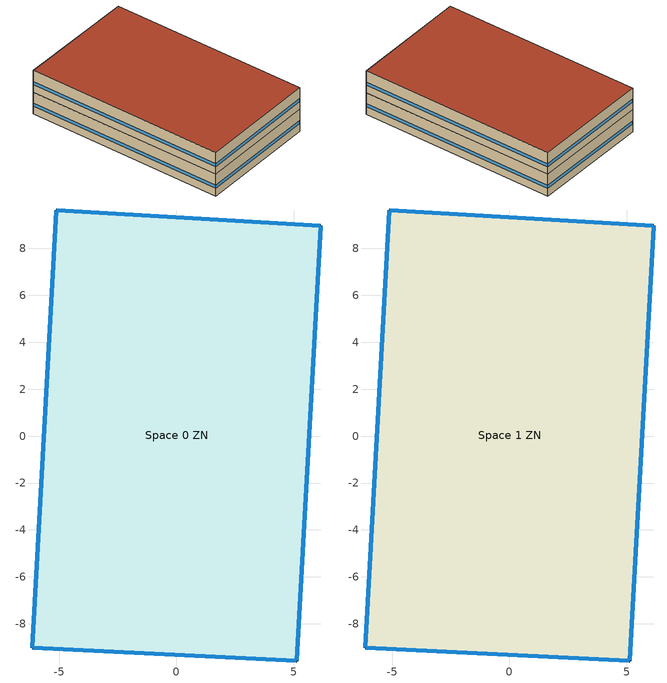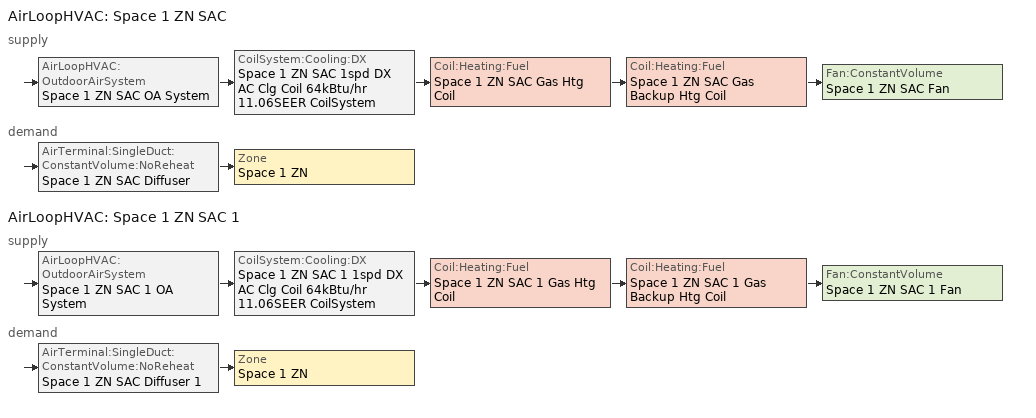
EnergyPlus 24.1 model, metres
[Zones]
Space 0 ZN
 floor ground (Foundation F 126 Perim 5986 Area 21045): 5.13,-9.59 -6.15,-9.03 -5.11,9.64 6.16,8.97 z0
 wall outside (Typical Insulated Steel Framed Exterior Wall R-6.9): -6.15,-9.03 5.13,-9.59 6.16,8.97 -5.11,9.64 -6.15,-9.03 z0:2.18
 window (U 0.62 SHGC 0.41 Simple Glazing Window U-0.62 SHGC 0.41): -6.12,-9.03 5.1,-9.58 / -5.12,9.61 -6.15,-9 / 6.13,8.97 -5.09,9.64 / 5.13,-9.56 6.16,8.95 z0.76:1.07
 roof outside (Typical IEAD Roof R-16.67): 6.16,8.97 -5.11,9.64 -6.15,-9.03 5.13,-9.59 z2.18
Space 1 ZN
 floor ground (Foundation F 126 Perim 5986 Area 21045): 5.13,-9.59 -6.15,-9.03 -5.11,9.64 6.16,8.97 z2.18
 wall outside (Typical Insulated Steel Framed Exterior Wall R-6.9): -6.15,-9.03 5.13,-9.59 6.16,8.97 -5.11,9.64 -6.15,-9.03 z2.18:4.36
 window (U 0.62 SHGC 0.41 Simple Glazing Window U-0.62 SHGC 0.41): -6.12,-9.03 5.1,-9.58 / -5.12,9.61 -6.15,-9 / 6.13,8.97 -5.09,9.64 / 5.13,-9.56 6.16,8.95 z2.94:3.25
 roof outside (Typical IEAD Roof R-16.67): 6.16,8.97 -5.11,9.64 -6.15,-9.03 5.13,-9.59 z4.36
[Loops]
AirLoopHVAC 'Space 1 ZN SAC'
 supply: AirLoopHVAC:OutdoorAirSystem 'Space 1 ZN SAC OA System' > CoilSystem:Cooling:DX 'Space 1 ZN SAC 1spd DX AC Clg Coil 64kBtu/hr 11.06SEER CoilSystem' > Coil:Heating:Fuel 'Space 1 ZN SAC Gas Htg Coil' > Coil:Heating:Fuel 'Space 1 ZN SAC Gas Backup Htg Coil' > Fan:ConstantVolume 'Space 1 ZN SAC Fan'
 demand: AirTerminal:SingleDuct:ConstantVolume:NoReheat 'Space 1 ZN SAC Diffuser' > Zone 'Space 1 ZN'
AirLoopHVAC 'Space 1 ZN SAC 1'
 supply: AirLoopHVAC:OutdoorAirSystem 'Space 1 ZN SAC 1 OA System' > CoilSystem:Cooling:DX 'Space 1 ZN SAC 1 1spd DX AC Clg Coil 64kBtu/hr 11.06SEER CoilSystem' > Coil:Heating:Fuel 'Space 1 ZN SAC 1 Gas Htg Coil' > Coil:Heating:Fuel 'Space 1 ZN SAC 1 Gas Backup Htg Coil' > Fan:ConstantVolume 'Space 1 ZN SAC 1 Fan'
 demand: AirTerminal:SingleDuct:ConstantVolume:NoReheat 'Space 1 ZN SAC Diffuser 1' > Zone 'Space 1 ZN'
[Building]
-MidriseApartment-ASHRAE 169-2006-6A created: 2020-12-21 03:40:46 +0000: Terrain=City
[Site:GroundTemperature:FCfactorMethod]
January ground temperature=8.7; February ground temperature=2.8; March ground temperature=-1.5; April ground temperature=-7.2; May ground temperature=-5.6; June ground temperature=-0.5; July ground temperature=7.8; August ground temperature=13.8; September ground temperature=19.3; October ground temperature=21.1; November ground temperature=19.8; December ground temperature=15.1
[Site:Location]
Burlington International Ap_VT_USA: Elevation=101; Latitude=44.47; Longitude=-73.15; Time zone=-5
[Site:WaterMainsTemperature]
Annual average outdoor air temperature=7.8; Calculation method=Correlation; Maximum difference in monthly average outdoor air temperatures=28.3
[SizingPeriod:DesignDay] Barometric pressure=100118; Day of month=21; Daylight saving time indicator=No; Dry bulb temperature range modifier type=DefaultMultipliers; Humidity condition type=WetBulb; Rain indicator=No; Snow indicator=No
Name | Ashrae clear sky optical depth for beam irradiance taub | Ashrae clear sky optical depth for diffuse irradiance taud | Daily dry bulb temperature range | Day type | Maximum dry bulb temperature | Month | Solar model indicator | Wetbulb or dewpoint at maximum dry bulb | Wind direction | Wind speed | Sky clearness
Burlington International Ap Ann Clg .4% Condns DB=>MWB | 0.459 | 2.002 | 10.7 | SummerDesignDay | 31.3 | 7 | ASHRAETau | 21.7 | 170 | 4.5
Burlington International Ap Ann Htg 99.6% Condns DB |  |  | 0 | WinterDesignDay | -22.4 | 1 | ASHRAEClearSky | -22.4 | 60 | 3 | 0
[Construction]
InteriorFurnishings: Std Wood 6inch
Typical IEAD Roof R-16.67: Roof Membrane, Typical Insulation R-15.55, Metal Roof Surface
Typical Insulated Steel Framed Exterior Wall R-6.9: 25mm Stucco, 5/8 in. Gypsum Board, Typical Insulation R-4.72, 5/8 in. Gypsum Board
U 0.62 SHGC 0.41 Simple Glazing Window U-0.62 SHGC 0.41: U 0.62 SHGC 0.41 Simple Glazing U-1.23 SHGC 0.41
[Construction:FfactorGroundFloor]
Foundation F 126 Perim 5986 Area 21045: Area=210.452; F factor=1.26344; Perimeterexposed=59.8625
[Material] Solar absorptance=0.7; Thermal absorptance=0.9; Visible absorptance=0.7
Name | Conductivity | Density | Roughness | Specific heat | Thickness
5/8 in. Gypsum Board | 0.16 | 800 | MediumSmooth | 1090 | 0.0159
25mm Stucco | 0.72 | 1856 | Smooth | 840 | 0.0254
Metal Roof Surface | 45.28 | 7824 | Smooth | 500 | 0.0008
Roof Membrane | 0.16 | 1121.29 | VeryRough | 1460 | 0.0095
Std Wood 6inch | 0.12 | 540 | MediumSmooth | 1210 | 0.15
[Material:NoMass] Roughness=Smooth; Solar absorptance=0.7; Thermal absorptance=0.9; Visible absorptance=0.7
Name | Thermal resistance
Typical Insulation R-4.72 | 0.830832
Typical Insulation R-15.55 | 2.73841
[WindowMaterial:SimpleGlazingSystem]
U 0.62 SHGC 0.41 Simple Glazing U-1.23 SHGC 0.41: Solar heat gain coefficient=0.41; U factor=7; Visible transmittance=0.32
[AirLoopHVAC] Design return air flow fraction of supply air flow=1; Design supply air flow rate=Autosize
Space 1 ZN SAC; Space 1 ZN SAC 1
[AirTerminal:SingleDuct:ConstantVolume:NoReheat] Availability schedule=Always On Discrete; Maximum air flow rate=Autosize
Space 1 ZN SAC Diffuser; Space 1 ZN SAC Diffuser 1
[AvailabilityManager:NightCycle] Applicability schedule=Always On Discrete; Control type=CycleOnAny; Cycling run time=3600; Cycling run time control type=FixedRunTime; Fan schedule=ApartmentMidRise All On; Thermostat tolerance=1
Availability Manager Night Cycle 1; Availability Manager Night Cycle 2
[AvailabilityManager:Scheduled] Schedule=Always On Discrete
Space 1 ZN SAC 1 OA System Availability Manager; Space 1 ZN SAC OA System Availability Manager
[Coil:Cooling:DX:SingleSpeed] 2017 rated evaporator fan power per volume flow rate=773.3; Availability schedule=Always On Discrete; Basin heater capacity=0; Basin heater setpoint temperature=10; Condenser type=AirCooled; Crankcase heater capacity=0; Energy input ratio function of flow fraction curve=DOE Ref DX Clg Coil Cool-EIR-fFlow; Energy input ratio function of temperature curve=DOE Ref DX Clg Coil Cool-EIR-fT; Evaporative condenser air flow rate=Autosize; Evaporative condenser effectiveness=0; Evaporative condenser pump rated power consumption=Autosize; Gross rated cooling cop=3.47821; Gross rated sensible heat ratio=Autosize; Gross rated total cooling capacity=Autosize; Maximum outdoor dry bulb temperature for crankcase heater operation=0; Minimum outdoor dry bulb temperature for compressor operation=-25; Part load fraction correlation curve=DOE Ref DX Clg Coil Cool-PLF-fPLR; Rated air flow rate=Autosize; Total cooling capacity function of flow fraction curve=DOE Ref DX Clg Coil Cool-CAP-fFlow; Total cooling capacity function of temperature curve=DOE Ref DX Clg Coil Cool-Cap-fT
Space 1 ZN SAC 1 1spd DX AC Clg Coil 64kBtu/hr 11.06SEER; Space 1 ZN SAC 1spd DX AC Clg Coil 64kBtu/hr 11.06SEER
[Coil:Heating:Fuel] Availability schedule=Always On Discrete; Burner efficiency=0.8; Fuel type=NaturalGas; Nominal capacity=Autosize; Off cycle parasitic fuel load=0; On cycle parasitic electric load=0
Name | Part load fraction correlation curve
Space 1 ZN SAC 1 Gas Backup Htg Coil; Space 1 ZN SAC Gas Backup Htg Coil
Space 1 ZN SAC 1 Gas Htg Coil | Curve Cubic 2
Space 1 ZN SAC Gas Htg Coil | Curve Cubic 1
[CoilSystem:Cooling:DX] Availability schedule=Always On Discrete
Name | Cooling coil
Space 1 ZN SAC 1 1spd DX AC Clg Coil 64kBtu/hr 11.06SEER CoilSystem | Space 1 ZN SAC 1 1spd DX AC Clg Coil 64kBtu/hr 11.06SEER
Space 1 ZN SAC 1spd DX AC Clg Coil 64kBtu/hr 11.06SEER CoilSystem | Space 1 ZN SAC 1spd DX AC Clg Coil 64kBtu/hr 11.06SEER
[Controller:MechanicalVentilation] Availability schedule=Always On Discrete; Demand controlled ventilation=No; System outdoor air method=ZoneSum; Zone or zonelist name 1=Space 1 ZN; Design specification outdoor air object name 1=Space Type 1 Ventilation
Controller Mechanical Ventilation 1; Controller Mechanical Ventilation 2
[Controller:OutdoorAir] Control high indoor humidity based on outdoor humidity ratio=Yes; Economizer control action type=ModulateFlow; Economizer control type=NoEconomizer; Economizer maximum limit dry bulb temperature=28; Economizer maximum limit enthalpy=64000; Heat recovery bypass control type=BypassWhenWithinEconomizerLimits; High humidity control=No; Lockout type=LockoutWithCompressor; Maximum outdoor air flow rate=Autosize; Minimum limit type=FixedMinimum; Minimum outdoor air flow rate=Autosize; Minimum outdoor air schedule=Always On Discrete
Name | Mechanical ventilation controller
Space 1 ZN SAC 1 OA System Controller | Controller Mechanical Ventilation 2
Space 1 ZN SAC OA System Controller | Controller Mechanical Ventilation 1
[DesignSpecification:OutdoorAir]
Space Type 1 Ventilation: Outdoor air flow air changes per hour=0; Outdoor air flow per person=0.0169901; Outdoor air flow per zone=0; Outdoor air flow per zone floor area=0; Outdoor air method=Sum
[Exterior:Lights]
NonDimming Exterior Lights Def: Control option=AstronomicalClock; Design level=164; End use subcategory=General; Schedule=ApartmentMidRise Exterior_Lgt_ALWAYS_ON
[Fan:ConstantVolume] Availability schedule=ApartmentMidRise All On; End use subcategory=CAV System Fans; Fan total efficiency=0.546; Maximum flow rate=Autosize; Motor efficiency=0.84; Motor in airstream fraction=1; Pressure rise=622.722
Space 1 ZN SAC 1 Fan; Space 1 ZN SAC Fan
[InternalMass] Construction=InteriorFurnishings; Surface area=420.904
Name | Zone or zonelist
Space 0 Mass | Space 0 ZN
Space 1 Mass | Space 1 ZN
[SetpointManager:MixedAir] Control variable=Temperature
Name | Setpoint node or nodelist
Space 1 ZN SAC 1 1spd DX AC Clg Coil 64kBtu/hr 11.06SEER Outlet Air Node OS Default SPM | Space 1 ZN SAC 1 1spd DX AC Clg Coil 64kBtu/hr 11.06SEER Outlet Air Node
Space 1 ZN SAC 1 Gas Backup Htg Coil Outlet Air Node OS Default SPM | Space 1 ZN SAC 1 Gas Backup Htg Coil Outlet Air Node
Space 1 ZN SAC 1 Gas Htg Coil Outlet Air Node OS Default SPM | Space 1 ZN SAC 1 Gas Htg Coil Outlet Air Node
Space 1 ZN SAC 1 Mixed Air Node OS Default SPM | Space 1 ZN SAC 1 Mixed Air Node
Space 1 ZN SAC 1spd DX AC Clg Coil 64kBtu/hr 11.06SEER Outlet Air Node OS Default SPM | Space 1 ZN SAC 1spd DX AC Clg Coil 64kBtu/hr 11.06SEER Outlet Air Node
Space 1 ZN SAC Gas Backup Htg Coil Outlet Air Node OS Default SPM | Space 1 ZN SAC Gas Backup Htg Coil Outlet Air Node
Space 1 ZN SAC Gas Htg Coil Outlet Air Node OS Default SPM | Space 1 ZN SAC Gas Htg Coil Outlet Air Node
Space 1 ZN SAC Mixed Air Node OS Default SPM | Space 1 ZN SAC Mixed Air Node
[SetpointManager:SingleZone:Reheat] Control variable=Temperature; Control zone=Space 1 ZN; Maximum supply air temperature=50; Minimum supply air temperature=12.7778
Name | Setpoint node or nodelist
Space 1 ZN SAC 1 Setpoint Manager SZ Reheat | Space 1 ZN SAC 1 Supply Outlet Node
Space 1 ZN SAC Setpoint Manager SZ Reheat | Space 1 ZN SAC Supply Outlet Node
[Sizing:System] 100 outdoor air in cooling=No; 100 outdoor air in heating=No; Central cooling capacity control method=OnOff; Central cooling design supply air humidity ratio=0.0085; Central cooling design supply air temperature=12.7778; Central heating design supply air humidity ratio=0.008; Central heating design supply air temperature=50; Central heating maximum system air flow ratio=1; Cooling design capacity=Autosize; Cooling design capacity method=CoolingDesignCapacity; Cooling design capacity per floor area=234.7; Cooling fraction of autosized cooling supply air flow rate=1; Cooling supply air flow rate=0; Cooling supply air flow rate method=DesignDay; Cooling supply air flow rate per floor area=0.00996765; Cooling supply air flow rate per unit cooling capacity=3.94755e-05; Design outdoor air flow rate=Autosize; Fraction of autosized cooling design capacity=1; Fraction of autosized heating design capacity=1; Heating design capacity=Autosize; Heating design capacity method=HeatingDesignCapacity; Heating design capacity per floor area=157; Heating fraction of autosized cooling supply air flow rate=1; Heating fraction of autosized heating supply air flow rate=1; Heating supply air flow rate=0; Heating supply air flow rate method=DesignDay; Heating supply air flow rate per floor area=0.00996765; Heating supply air flow rate per unit heating capacity=3.15882e-05; Precool design humidity ratio=0.008; Precool design temperature=12.7778; Preheat design humidity ratio=0.008; Preheat design temperature=7.22222; System outdoor air method=ZoneSum; Type of load to size on=Sensible; Type of zone sum to use=NonCoincident; Zone maximum outdoor air fraction=1
Space 1 ZN SAC; Space 1 ZN SAC 1
[Sizing:Zone]
Space 1 ZN: Account for dedicated outdoor air system=No; Cooling design air flow method=DesignDay; Cooling design air flow rate=0; Cooling minimum air flow=0; Cooling minimum air flow fraction=0; Cooling minimum air flow per zone floor area=0.000762; Design specification outdoor air object=Space Type 1 Ventilation; Heating design air flow method=DesignDay; Heating design air flow rate=0; Heating maximum air flow=0.141576; Heating maximum air flow fraction=0.3; Heating maximum air flow per zone floor area=0.002032; Zone cooling design supply air humidity ratio=0.008; Zone cooling design supply air humidity ratio difference=0.005; Zone cooling design supply air temperature=12.7778; Zone cooling design supply air temperature difference=11.11; Zone cooling design supply air temperature input method=SupplyAirTemperature; Zone heating design supply air humidity ratio=0.008; Zone heating design supply air temperature=50; Zone heating design supply air temperature difference=11.11; Zone heating design supply air temperature input method=SupplyAirTemperature; Zone humidification design supply air humidity ratio difference=0.005; Zone latent cooling design supply air humidity ratio input method=HumidityRatioDifference; Zone latent heating design supply air humidity ratio input method=HumidityRatioDifference; Zone load sizing method=Sensible Load Only No Latent Load
[ThermostatSetpoint:DualSetpoint]
Space Type 1 Thermostat 2: Cooling setpoint temperature schedule=Space Type 1 Thermostat 2 Cooling Setpoint; Heating setpoint temperature schedule=Space Type 1 Thermostat 2 Heating Setpoint
[Zone] Multiplier=1; Part of total floor area=Yes
Space 0 ZN; Space 1 ZN
[ZoneControl:Thermostat]
Space 1 ZN Thermostat: Zone or zonelist=Space 1 ZN; Control 1=Space Type 1 Thermostat 2; Control type schedule=Space 1 ZN Thermostat Schedule; Temperature difference between cutout and setpoint=0
[Zone equipment]
Space 1 ZN: Space 1 ZN SAC Diffuser, Space 1 ZN SAC Diffuser 1
[ZoneInfiltration:DesignFlowRate] Constant term coefficient=1; Design flow rate calculation method=Flow/ExteriorArea; Flow rate per exterior surface area=0.000392413; Schedule=MidriseApartment Infil; Temperature term coefficient=0; Velocity squared term coefficient=0; Velocity term coefficient=0
Name | Zone or zonelist or space or spacelist
Space 0 Infiltration | Space 0 ZN
Space 1 Infiltration | Space 1 ZN
[Curve:Biquadratic] Maximum value of x=100; Maximum value of y=100; Minimum value of x=-100; Minimum value of y=-100
Name | Coefficient1 constant | Coefficient2 x | Coefficient3 x 2 | Coefficient4 y | Coefficient5 y 2 | Coefficient6 x y
DOE Ref DX Clg Coil Cool-Cap-fT | 0.971212 | -0.0152755 | 0.00144345 | -0.00039321 | -6.8364e-06 | -0.000290596
DOE Ref DX Clg Coil Cool-EIR-fT | 0.286871 | 0.0239022 | -0.000810648 | 0.0134585 | 0.000338936 | -0.000487004
[Curve:Cubic] Coefficient3 x 2=0; Coefficient4 x 3=0
Name | Maximum value of x | Minimum value of x | Coefficient1 constant | Coefficient2 x
Curve Cubic 1; Curve Cubic 2 | 1 | 0 | 0.8 | 0.2
DOE Ref DX Clg Coil Cool-CAP-fFlow; DOE Ref DX Clg Coil Cool-EIR-fFlow | 100 | -100 | 1 | 0
[Curve:Quadratic]
DOE Ref DX Clg Coil Cool-PLF-fPLR: Maximum value of x=1; Minimum value of x=0; Coefficient1 constant=0.909496; Coefficient2 x=0.0986477; Coefficient3 x 2=-0.00819488
[Schedule:Compact]
Space 1 ZN Thermostat Schedule: Through: 12/31, For: AllDays, Until: 24:00, 4
Space Type 1 Thermostat 2 Cooling Setpoint: Through: 12/31, For: AllDays, Until: 24:00, 25
Space Type 1 Thermostat 2 Heating Setpoint: Through: 12/31, For: AllDays, Until: 24:00, 20
[Schedule:Constant]
Always On Discrete: Hourly value=1
[Schedule:Day:Interval]
ApartmentMidRise All On Default; ApartmentMidRise All On Summer Design Day; ApartmentMidRise All On Winter Design Day; ApartmentMidRise Exterior_Lgt_ALWAYS_ON Default; ApartmentMidRise Exterior_Lgt_ALWAYS_ON Summer Design Day; ApartmentMidRise Exterior_Lgt_ALWAYS_ON Winter Design Day; MidriseApartment Infil Default; MidriseApartment Infil Summer Design Day; MidriseApartment Infil Winter Design Day: 24:00, 1, No
[Schedule:Week:Daily]
ApartmentMidRise All On Week Rule - Jan1-Dec31: ApartmentMidRise All On Default, ApartmentMidRise All On Default, ApartmentMidRise All On Default, ApartmentMidRise All On Default, ApartmentMidRise All On Default, ApartmentMidRise All On Default, ApartmentMidRise All On Default, ApartmentMidRise All On Default, ApartmentMidRise All On Summer Design Day, ApartmentMidRise All On Winter Design Day, ApartmentMidRise All On Default, ApartmentMidRise All On Default
ApartmentMidRise Exterior_Lgt_ALWAYS_ON Week Rule - Jan1-Dec31: ApartmentMidRise Exterior_Lgt_ALWAYS_ON Default, ApartmentMidRise Exterior_Lgt_ALWAYS_ON Default, ApartmentMidRise Exterior_Lgt_ALWAYS_ON Default, ApartmentMidRise Exterior_Lgt_ALWAYS_ON Default, ApartmentMidRise Exterior_Lgt_ALWAYS_ON Default, ApartmentMidRise Exterior_Lgt_ALWAYS_ON Default, ApartmentMidRise Exterior_Lgt_ALWAYS_ON Default, ApartmentMidRise Exterior_Lgt_ALWAYS_ON Default, ApartmentMidRise Exterior_Lgt_ALWAYS_ON Summer Design Day, ApartmentMidRise Exterior_Lgt_ALWAYS_ON Winter Design Day, ApartmentMidRise Exterior_Lgt_ALWAYS_ON Default, ApartmentMidRise Exterior_Lgt_ALWAYS_ON Default
MidriseApartment Infil Week Rule - Jan1-Dec31: MidriseApartment Infil Default, MidriseApartment Infil Default, MidriseApartment Infil Default, MidriseApartment Infil Default, MidriseApartment Infil Default, MidriseApartment Infil Default, MidriseApartment Infil Default, MidriseApartment Infil Default, MidriseApartment Infil Summer Design Day, MidriseApartment Infil Winter Design Day, MidriseApartment Infil Default, MidriseApartment Infil Default
[Schedule:Year]
ApartmentMidRise All On: ApartmentMidRise All On Week Rule - Jan1-Dec31, 1, 1, 12, 31
ApartmentMidRise Exterior_Lgt_ALWAYS_ON: ApartmentMidRise Exterior_Lgt_ALWAYS_ON Week Rule - Jan1-Dec31, 1, 1, 12, 31
MidriseApartment Infil: MidriseApartment Infil Week Rule - Jan1-Dec31, 1, 1, 12, 31
